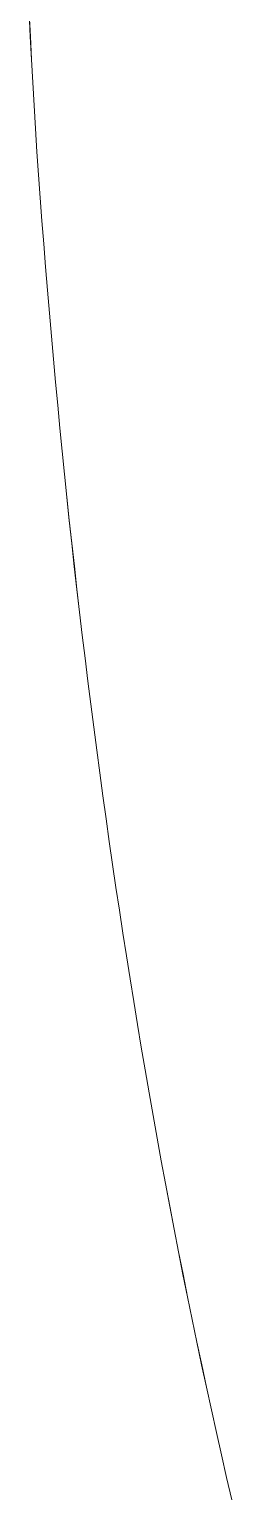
# Model space of a CAD drawing. Header units: centimetres. Extents: x 3695 to 5327, y 1631 to 2449.
# Drawn here: x 4615.24 to 4619.38, y 1966.53 to 1996.48 of the extents above; entities that cross this region are included whole.
import ezdxf

# ---------------------------------------------------------------- set-up
doc = ezdxf.new("R2010")
doc.units = ezdxf.units.CM
doc.layers.add('傢俱', color=7, linetype='Continuous', lineweight=15)

# ---------------------------------------------------------------- blocks, each defined once
blk = doc.blocks.new('沙發030')
for p, q in [((121.723, -167.88), (121.624, -167.418)), ((121.821, -168.342), (121.723, -167.88)), ((121.917, -168.805), (121.821, -168.342)), ((122.011, -169.268), (121.917, -168.805)), ((122.104, -169.731), (122.011, -169.268)), ((122.195, -170.194), (122.104, -169.731)), ((122.285, -170.658), (122.195, -170.194)), ((122.374, -171.123), (122.285, -170.658)), ((122.461, -171.587), (122.374, -171.123)), ((122.547, -172.052), (122.461, -171.587)), ((122.631, -172.517), (122.547, -172.052)), ((122.714, -172.983), (122.631, -172.517)), ((122.795, -173.449), (122.714, -172.983)), ((122.875, -173.915), (122.795, -173.449)), ((122.954, -174.381), (122.875, -173.915)), ((123.031, -174.848), (122.954, -174.381)), ((123.106, -175.315), (123.031, -174.848)), ((123.181, -175.782), (123.106, -175.315)), ((123.254, -176.249), (123.181, -175.782)), ((123.326, -176.717), (123.254, -176.249)), ((123.396, -177.185), (123.326, -176.717)), ((123.465, -177.653), (123.396, -177.185)), ((123.533, -178.122), (123.465, -177.653)), ((123.599, -178.59), (123.533, -178.122)), ((123.664, -179.059), (123.599, -178.59)), ((123.728, -179.528), (123.664, -179.059)), ((123.791, -179.997), (123.728, -179.528)), ((123.852, -180.467), (123.791, -179.997)), ((123.912, -180.937), (123.852, -180.467)), ((123.971, -181.407), (123.912, -180.937)), ((124.028, -181.877), (123.971, -181.407)), ((124.085, -182.347), (124.028, -181.877)), ((124.14, -182.817), (124.085, -182.347)), ((124.193, -183.288), (124.14, -182.817)), ((124.246, -183.759), (124.193, -183.288)), ((124.297, -184.229), (124.246, -183.759)), ((124.347, -184.701), (124.297, -184.229)), ((124.396, -185.172), (124.347, -184.701)), ((124.444, -185.643), (124.396, -185.172)), ((124.491, -186.114), (124.444, -185.643)), ((124.536, -186.586), (124.491, -186.114)), ((124.581, -187.058), (124.536, -186.586)), ((124.624, -187.53), (124.581, -187.058)), ((124.666, -188.002), (124.624, -187.53)), ((124.707, -188.474), (124.666, -188.002)), ((124.747, -188.946), (124.707, -188.474)), ((124.786, -189.418), (124.747, -188.946)), ((124.823, -189.89), (124.786, -189.418)), ((124.86, -190.363), (124.823, -189.89)), ((124.896, -190.835), (124.86, -190.363)), ((124.93, -191.308), (124.896, -190.835)), ((124.963, -191.78), (124.93, -191.308)), ((124.996, -192.253), (124.963, -191.78)), ((125.027, -192.726), (124.996, -192.253)), ((125.057, -193.198), (125.027, -192.726)), ((125.086, -193.671), (125.057, -193.198)), ((125.113, -194.144), (125.086, -193.671)), ((125.14, -194.617), (125.113, -194.144)), ((125.164, -195.089), (125.14, -194.617)), ((125.187, -195.562), (125.164, -195.089)), ((125.208, -196.035), (125.187, -195.562)), ((125.228, -196.508), (125.208, -196.035)), ((125.246, -196.98), (125.228, -196.508)), ((125.262, -197.453), (125.246, -196.98)), ((125.275, -197.926), (125.262, -197.453))]:
    blk.add_line(p, q)

msp = doc.modelspace()

# ---------------------------------------------------------------- linework, layer by layer
at = {"layer": '傢俱'}
for p, q in [((4615.235, 1996.808), (4615.257, 1996.336)), ((4615.257, 1996.336), (4615.28, 1995.864)), ((4615.28, 1995.864), (4615.305, 1995.391)), ((4615.305, 1995.391), (4615.333, 1994.919)), ((4615.333, 1994.919), (4615.362, 1994.447)), ((4615.362, 1994.447), (4615.392, 1993.974)), ((4615.392, 1993.974), (4615.424, 1993.502)), ((4615.424, 1993.502), (4615.458, 1993.03)), ((4615.458, 1993.03), (4615.493, 1992.557)), ((4615.493, 1992.557), (4615.53, 1992.085)), ((4615.53, 1992.085), (4615.568, 1991.613)), ((4615.568, 1991.613), (4615.607, 1991.141)), ((4615.607, 1991.141), (4615.647, 1990.669)), ((4615.647, 1990.669), (4615.688, 1990.197)), ((4615.688, 1990.197), (4615.73, 1989.725)), ((4615.73, 1989.725), (4615.773, 1989.253)), ((4615.773, 1989.253), (4615.817, 1988.781)), ((4615.817, 1988.781), (4615.862, 1988.31)), ((4615.862, 1988.31), (4615.909, 1987.838)), ((4615.909, 1987.838), (4615.956, 1987.367)), ((4615.956, 1987.367), (4616.005, 1986.895)), ((4616.005, 1986.895), (4616.055, 1986.424)), ((4616.055, 1986.424), (4616.105, 1985.953)), ((4616.105, 1985.953), (4616.157, 1985.482)), ((4616.157, 1985.482), (4616.211, 1985.011)), ((4616.211, 1985.011), (4616.265, 1984.541)), ((4616.265, 1984.541), (4616.32, 1984.07)), ((4616.32, 1984.07), (4616.377, 1983.6)), ((4616.377, 1983.6), (4616.435, 1983.13)), ((4616.435, 1983.13), (4616.494, 1982.66)), ((4616.494, 1982.66), (4616.554, 1982.19)), ((4616.554, 1982.19), (4616.615, 1981.72)), ((4616.615, 1981.72), (4616.678, 1981.251)), ((4616.678, 1981.251), (4616.742, 1980.782)), ((4616.742, 1980.782), (4616.807, 1980.312)), ((4616.807, 1980.312), (4616.873, 1979.844)), ((4616.873, 1979.844), (4616.941, 1979.375)), ((4616.941, 1979.375), (4617.01, 1978.907)), ((4617.01, 1978.907), (4617.08, 1978.438)), ((4617.08, 1978.438), (4617.151, 1977.97)), ((4617.151, 1977.97), (4617.224, 1977.503)), ((4617.224, 1977.503), (4617.298, 1977.035)), ((4617.298, 1977.035), (4617.373, 1976.568)), ((4617.373, 1976.568), (4617.45, 1976.101)), ((4617.45, 1976.101), (4617.528, 1975.634)), ((4617.528, 1975.634), (4617.607, 1975.168)), ((4617.607, 1975.168), (4617.688, 1974.701)), ((4617.688, 1974.701), (4617.77, 1974.236)), ((4617.77, 1974.236), (4617.853, 1973.77)), ((4617.853, 1973.77), (4617.938, 1973.305)), ((4617.938, 1973.305), (4618.024, 1972.84)), ((4618.024, 1972.84), (4618.112, 1972.375)), ((4618.112, 1972.375), (4618.2, 1971.91)), ((4618.2, 1971.91), (4618.291, 1971.446)), ((4618.291, 1971.446), (4618.382, 1970.982)), ((4618.382, 1970.982), (4618.476, 1970.519)), ((4618.476, 1970.519), (4618.57, 1970.056)), ((4618.57, 1970.056), (4618.666, 1969.593)), ((4618.666, 1969.593), (4618.764, 1969.131)), ((4618.764, 1969.131), (4618.863, 1968.669)), ((4618.863, 1968.669), (4618.963, 1968.207)), ((4618.963, 1968.207), (4619.065, 1967.745)), ((4619.065, 1967.745), (4619.168, 1967.284)), ((4619.168, 1967.284), (4619.273, 1966.824)), ((4619.273, 1966.824), (4619.38, 1966.364))]:
    msp.add_line(p, q, dxfattribs=at)

# ---------------------------------------------------------------- block references
at = {"layer": '傢俱', "rotation": 180.9279815504732}
msp.add_blockref('沙發030', (4743.7, 1800.938), dxfattribs=at)

doc.saveas('drawing.dxf')
